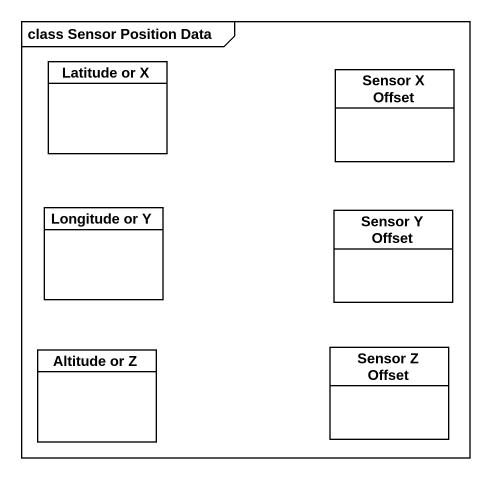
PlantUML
@startuml
mainframe class Sensor Position Data
hide circle
hide empty members
class "Latitude or X" as Latitude_or_X
class "Sensor X Offset" as Sensor_X_Offset
class "Longitude or Y" as Longitude_or_Y
class "Sensor Y Offset" as Sensor_Y_Offset
class "Altitude or Z" as Altitude_or_Z
class "Sensor Z Offset" as Sensor_Z_Offset
@enduml
